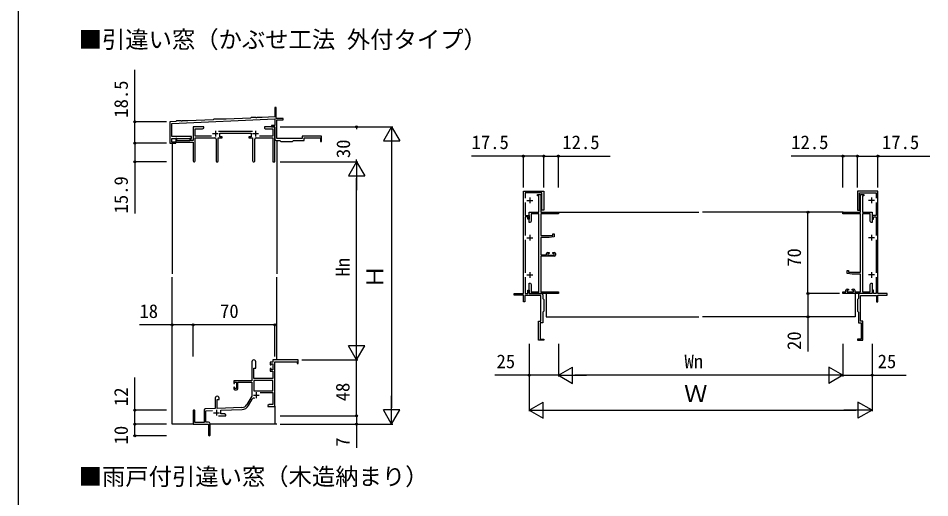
# Model space of a CAD drawing. Units: millimetres, scale not verified. Extents: x -700 to 700, y -1044 to 1038.
# Drawn here: x -700 to 81, y -467 to -55 of the extents above; entities that cross this region are included whole.
import ezdxf
from ezdxf.enums import TextEntityAlignment as Align

# ---------------------------------------------------------------- set-up
doc = ezdxf.new("R2010")
doc.units = ezdxf.units.MM
doc.header["$LTSCALE"] = 6
for name, color, linetype in [('0-1_USER1', 3, 'Continuous'), ('0-2_YKK_11', 7, 'Continuous'), ('0-3_YKK_12', 2, 'Continuous'), ('0-4_YKK_D', 6, 'Continuous'), ('0-5_YKK_ZWAK', 7, 'Continuous')]:
    doc.layers.add(name, color=color, linetype=linetype)
doc.styles.add('ＭＳ ゴシック', font='')
doc.styles.get('ＭＳ ゴシック').set_extended_font_data('MS Gothic')

msp = doc.modelspace()

# ---------------------------------------------------------------- linework, layer by layer
at = {"layer": '0-2_YKK_11'}
for p, q in [((-533.5, -154.1), (-528.5, -154.1)), ((-531, -151.6), (-531, -156.6)), ((-499.298, -152.17), (-528.308, -152.17)), ((-499.1, -154.1), (-494.1, -154.1)), ((-496.6, -151.6), (-496.6, -156.6)), ((-530.45, -158.8), (-530.45, -177.35)), ((-497.15, -177.35), (-497.15, -158.8)), ((-261.5, -208.891), (-261.5, -213.891)), ((31.5, -208.892), (31.5, -213.892)), ((-264, -211.391), (-259, -211.391)), ((34, -211.392), (29, -211.392)), ((-261.5, -240.891), (-261.5, -245.891)), ((31.5, -240.892), (31.5, -245.892)), ((-265.35, -245.277), (-265.35, -273.506)), ((-264, -243.391), (-259, -243.391)), ((34, -243.392), (29, -243.392)), ((35.35, -245.277), (35.35, -273.506)), ((-239.5, -257.092), (-239.5, -258.392)), ((-261.5, -272.891), (-261.5, -277.891)), ((31.5, -272.892), (31.5, -277.892)), ((-264, -275.391), (-259, -275.391)), ((34, -275.392), (29, -275.392)), ((-514.3, -373.9), (-512.8, -373.9)), ((-502.643, -387.483), (-499.507, -382.051)), ((-498.4, -378.5), (-493.4, -378.5)), ((-495.9, -376), (-495.9, -381)), ((-532.5, -393.6), (-527.5, -393.6)), ((-530, -391.1), (-530, -396.1)), ((-535.5, -412.55), (-535.5, -403.17))]:
    msp.add_line(p, q, dxfattribs=at)
for points in [[(-479, -159.95), (-475.85, -159.95), (-475, -160.8), (-465, -160.8), (-464.15, -159.95), (-455, -159.95), (-455, -157.8), (-441, -157.8), (-441, -160.8), (-440, -160.8), (-440, -156.3), (-456.5, -156.3), (-456.5, -158.3), (-478.35, -158.3), (-478.35, -142.3), (-473, -142.3), (-473, -141.1), (-478.8, -141.1), (-478.8, -131.8), (-480, -131.8), (-480, -139.8), (-490.971, -140.3), (-495.542, -140.3), (-495.725, -140.42), (-496.275, -140.42), (-496.458, -140.3), (-500.411, -140.3), (-500.7, -140.52), (-500.979, -140.756), (-521.727, -141.701), (-527.542, -141.701), (-527.725, -141.821), (-528.275, -141.821), (-528.458, -141.701), (-532.404, -141.701), (-532.7, -141.951), (-532.984, -142.214), (-554.72, -143.204), (-559.542, -143.204), (-559.725, -143.324)], [(-559.725, -143.324), (-560.275, -143.324), (-560.458, -143.204), (-564.41, -143.204), (-564.7, -143.429), (-564.981, -143.671), (-570, -143.9), (-570, -162.4), (-565, -162.4), (-565, -161.4), (-568.35, -161.4), (-568.35, -158.3), (-551.6, -158.3), (-551.6, -156.65), (-568.35, -156.65), (-568.35, -145.477)], [(-568.35, -145.477), (-480, -141.452), (-480, -147.1), (-483, -147.1), (-483, -148.3), (-480, -148.3), (-480, -158.95)], [(-534.35, -156.17), (-548.37, -156.17), (-548.37, -149.93), (-542.091, -149.93), (-541, -149.3), (-541, -148.3), (-550, -148.3), (-550, -160.1), (-552, -160.1), (-552, -158.3), (-553, -158.3), (-553, -160.3), (-564, -160.3), (-564, -158.3), (-565, -158.3), (-565, -161.3), (-550, -161.3), (-550, -177.485)], [(-496.15, -157.8), (-481.63, -157.8), (-481.63, -178.3), (-480, -178.3), (-480, -148.3), (-483.542, -148.3), (-483.725, -148.42), (-484.275, -148.42), (-484.458, -148.3), (-484.542, -148.3), (-484.725, -148.42), (-485.275, -148.42), (-485.458, -148.3), (-489, -148.3), (-489, -149.3), (-487.909, -149.93), (-481.63, -149.93), (-481.63, -156.17), (-493.25, -156.17)], [(-528.55, -177.35), (-528.55, -157.8), (-525.2, -157.8), (-525.2, -156.8), (-527.2, -156.8), (-527.2, -153.8), (-500.4, -153.8), (-500.4, -156.8), (-502.4, -156.8), (-502.4, -157.8), (-499.05, -157.8), (-499.05, -177.35)], [(-548.37, -177.485), (-548.37, -157.8), (-531.45, -157.8)], [(-250.35, -292.391), (-250.35, -295.541), (-249.5, -296.391), (-249.5, -306.391), (-250.35, -307.241), (-250.35, -316.391), (-252.5, -316.391), (-252.5, -330.391), (-249.5, -330.391), (-249.5, -331.391), (-254, -331.391), (-254, -314.891), (-252, -314.891), (-252, -293.041), (-265.8, -293.041), (-265.8, -298.391), (-267, -298.391), (-267, -292.591), (-275, -292.591), (-275, -291.391), (-267, -291.391), (-267, -203.391), (-249.5, -203.391), (-249.5, -219.791), (-251.15, -219.791), (-251.15, -205.041), (-265.35, -205.041), (-265.35, -209.506)], [(-253.63, -289.762), (-253.63, -223.022), (-260.37, -223.022), (-260.37, -229.3), (-261, -230.392), (-262, -230.392), (-262, -221.392), (-253.63, -221.392), (-253.63, -207.392), (-255, -207.392), (-255, -206.392), (-252, -206.392), (-252, -221.392), (-237, -221.392), (-237, -223.022), (-252, -223.022), (-252, -241.492), (-241.7, -241.492), (-241.7, -240.192), (-240.5, -240.192), (-240.5, -242.798), (-245, -243.192), (-252, -243.192), (-252, -258.192), (-247.1, -258.192), (-247.1, -257.092)], [(17.1, -288.492), (17.1, -289.762), (22, -289.762), (22, -274.592), (15, -274.592), (10.5, -274.198), (10.5, -271.592), (11.7, -271.592), (11.7, -272.892), (22, -272.892), (22, -223.022), (7, -223.022), (7, -221.392), (22, -221.392), (22, -206.392), (25, -206.392), (25, -207.392), (23.63, -207.392), (23.63, -221.392), (32, -221.392), (32, -230.392), (31, -230.392), (30.37, -229.3), (30.37, -223.022), (23.63, -223.022)], [(20.35, -292.392), (20.35, -295.542), (19.5, -296.392), (19.5, -306.392), (20.35, -307.242), (20.35, -316.392), (22.5, -316.392), (22.5, -330.392), (19.5, -330.392), (19.5, -331.392), (24, -331.392), (24, -314.892), (22, -314.892), (22, -293.042), (35.8, -293.042), (35.8, -298.392), (37, -298.392), (37, -292.592), (45, -292.592), (45, -291.392), (37, -291.392), (37, -203.392), (19.5, -203.392), (19.5, -219.792), (21.15, -219.792), (21.15, -205.042), (35.35, -205.042), (35.35, -209.506)], [(-265.35, -213.277), (-265.35, -224.391), (-262, -224.391), (-262, -227.391), (-263.2, -227.391), (-263.2, -225.591), (-265.35, -225.591), (-265.35, -241.506)], [(35.35, -213.277), (35.35, -224.392), (32, -224.392), (32, -227.392), (33.2, -227.392), (33.2, -225.592), (35.35, -225.592), (35.35, -241.506)], [(23.63, -223.022), (23.63, -289.762), (30.37, -289.762), (30.37, -283.483), (31, -282.392), (32, -282.392), (32, -285.933), (31.88, -286.117), (31.88, -286.667), (32, -286.85), (32, -286.933), (31.88, -287.117), (31.88, -287.667), (32, -287.85), (32, -291.392), (7, -291.392), (7, -289.762), (9.5, -289.762), (9.5, -288.492)], [(-246.1, -256.092), (-244.8, -256.092), (-244.8, -256.892), (-245.9, -256.892), (-245.9, -258.392), (-240.7, -258.392), (-240.7, -256.892), (-241.8, -256.892), (-241.8, -256.092), (-240.5, -256.092)], [(-240.5, -259.392), (-252, -259.392), (-252, -289.762), (-237, -289.762), (-237, -291.392), (-262, -291.392), (-262, -287.85), (-261.88, -287.667), (-261.88, -287.117), (-262, -286.933), (-262, -286.85), (-261.88, -286.667), (-261.88, -286.117), (-262, -285.933), (-262, -282.392), (-261, -282.392), (-260.37, -283.483), (-260.37, -289.762), (-253.63, -289.762)], [(-265.35, -277.277), (-265.35, -291.391), (-263.2, -291.391), (-263.2, -288.391), (-262, -288.391), (-262, -291.391), (-251.35, -291.391)], [(35.35, -277.277), (35.35, -291.392), (33.2, -291.392), (33.2, -288.392), (32, -288.392), (32, -291.392), (21.35, -291.392)], [(10.5, -287.492), (11.8, -287.492), (11.8, -288.292), (10.7, -288.292), (10.7, -289.762), (15.9, -289.762), (15.9, -288.292), (14.8, -288.292), (14.8, -287.492), (16.1, -287.492)], [(-499.8, -350), (-499.8, -366.3), (-515.3, -366.3), (-515.3, -368.6), (-514.5, -368.6), (-514.5, -367.5), (-513, -367.5), (-513, -372.7), (-514.5, -372.7), (-514.5, -371.6), (-515.3, -371.6), (-515.3, -372.9)], [(-492.502, -376.1), (-481.63, -376.1), (-481.63, -386.67), (-484.909, -386.67), (-486, -387.3), (-486, -388.3), (-483.958, -388.3), (-483.775, -388.18), (-483.225, -388.18), (-483.042, -388.3), (-482.958, -388.3), (-482.775, -388.18), (-482.225, -388.18), (-482.042, -388.3), (-480, -388.3), (-480, -349.8), (-461, -349.8), (-461, -351.3), (-460, -351.3), (-460, -348.3), (-481.63, -348.3), (-481.63, -350.3), (-483.9, -350.3), (-483.9, -352.6), (-483.1, -352.6), (-483.1, -351.5), (-481.63, -351.5), (-481.63, -356.7), (-483.1, -356.7), (-483.1, -355.6), (-483.9, -355.6), (-483.9, -357.9), (-481.63, -357.9), (-481.63, -364.3), (-498, -364.3), (-498, -355.3), (-496.4, -355.3), (-496.4, -350)], [(-511.8, -372.9), (-511.8, -367.5), (-499.8, -367.5), (-499.8, -379.3), (-504.054, -386.668)], [(-531.2, -381), (-531.2, -389.968), (-539.735, -390.266)], [(-508.21, -389.165), (-529.5, -389.909), (-529.5, -382.3), (-527.8, -382.3), (-527.8, -381)], [(-550, -392), (-550, -403.3), (-537, -403.3), (-537, -407.841), (-536.88, -408.025), (-536.88, -408.575), (-537, -408.758), (-537, -412.55)], [(-540.7, -391.265), (-540.7, -401.9), (-548.6, -401.9), (-548.6, -392)], [(-537, -401.67), (-539.07, -401.67), (-539.07, -391.874), (-533.433, -391.677)], [(-528.35, -396.3), (-522, -396.3), (-522, -395.3), (-523.091, -394.67), (-526.3, -394.67), (-526.3, -391.428), (-508.153, -390.794)]]:
    msp.add_lwpolyline(points, dxfattribs=at)
msp.add_lwpolyline([(-481.63, -365.93), (-498.17, -365.93), (-498.17, -374.9), (-481.63, -374.9)], close=True, dxfattribs=at)
for centre, radius, start, end in [((-531.45, -158.8), 1, 0.00001, 89.99999), ((-496.15, -158.8), 1, 90.00001, 179.99999), ((-479, -158.95), 1, 180.00001, 269.99999), ((-549.185, -177.485), 0.815, 179.99999, 0.00001), ((-529.5, -177.35), 0.95, 179.99999, 0.00001), ((-498.1, -177.35), 0.95, 179.99999, 0.00001), ((-246.1, -257.092), 1, 90.00001, 179.99999), ((-240.5, -257.092), 1, 0.00001, 89.99999), ((-240.5, -258.392), 1, 270.00001, 359.99999), ((10.5, -288.492), 1, 90.00001, 179.99999), ((16.1, -288.492), 1, 0.00001, 89.99999), ((-251.35, -292.391), 1, 0.00001, 89.99999), ((21.35, -292.392), 1, 90.00001, 179.99999), ((-498.1, -350), 1.7, 359.99999, 180.00001), ((-514.3, -372.9), 1, 180.00001, 269.99999), ((-512.8, -372.9), 1, 270.00001, 359.99999), ((-529.5, -381), 1.7, 359.99999, 180.00001), ((-497.948, -382.951), 1.8, 65.29866, 149.99999), ((-539.7, -391.265), 1, 91.99998, 180), ((-508.384, -384.168), 5, 271.99999, 330), ((-508.384, -384.168), 6.63, 272, 330), ((-549.3, -392), 0.7, 359.99999, 180.00001), ((-537, -403.17), 1.5, 0.00001, 89.99999), ((-536.25, -412.55), 0.75, 179.99999, 0.00001)]:
    msp.add_arc(centre, radius, start, end, dxfattribs=at)
at = {"layer": '0-3_YKK_12'}
for p, q in [((-568.017, -162.4), (-568.017, -274.3)), ((-478.367, -159.95), (-478.367, -274.3)), ((-237.3, -221.392), (-116.5, -221.392)), ((7.3, -221.392), (-113.5, -221.392)), ((-568.017, -403.3), (-568.017, -277.3)), ((-478.367, -348.3), (-478.367, -277.3)), ((-247.5, -291.392), (-247.5, -311.392)), ((17.5, -291.392), (17.5, -311.392)), ((-247.5, -311.392), (-116.5, -311.392)), ((17.5, -311.392), (-113.5, -311.392)), ((-480.017, -387.928), (-480, -403.3)), ((-549.7, -403.3), (-568.017, -403.3)), ((-478.367, -403.3), (-535.5, -403.3))]:
    msp.add_line(p, q, dxfattribs=at)
at = {"layer": '0-4_YKK_D'}
for p, q in [((-573, -143.9), (-601, -143.9)), ((-475.367, -148.3), (-409, -148.3)), ((-475.367, -148.3), (-379, -148.3)), ((-410, -148.3), (-410, -150.164)), ((-380, -148.3), (-387, -160.424)), ((-380, -148.3), (-373, -160.424)), ((-380, -148.3), (-380, -172.549)), ((-573, -162.4), (-601, -162.4)), ((-573, -162.4), (-601, -162.4)), ((-387, -160.424), (-373, -160.424)), ((-380, -162.3), (-380, -389.3)), ((-573, -178.3), (-601, -178.3)), ((-475.367, -178.3), (-409, -178.3)), ((-475.367, -178.3), (-409, -178.3)), ((-410, -178.3), (-417, -190.424)), ((-410, -178.3), (-410, -176.436)), ((-410, -178.3), (-403, -190.424)), ((-410, -178.3), (-410, -202.549)), ((-267, -200.392), (-267, -172.391)), ((-249.5, -200.392), (-249.5, -172.391)), ((-249.5, -200.392), (-249.5, -172.391)), ((-237, -200.392), (-237, -172.391)), ((7, -200.392), (7, -172.391)), ((19.5, -200.392), (19.5, -172.391)), ((19.5, -200.392), (19.5, -172.391)), ((37, -200.392), (37, -172.391)), ((-417, -190.424), (-403, -190.424)), ((-410, -334.3), (-410, -192.3)), ((4, -221.392), (-24, -221.392)), ((-23, -291.392), (-23, -221.392)), ((4, -291.392), (-24, -291.392)), ((4, -291.392), (-24, -291.392)), ((4, -311.392), (-24, -311.392)), ((-568.017, -345.3), (-568.017, -317.3)), ((-550, -345.3), (-550, -317.3)), ((-550, -345.3), (-550, -317.3)), ((-480, -318.3), (-550, -318.3)), ((-480, -345.3), (-480, -317.3)), ((-410, -348.3), (-410, -324.051)), ((-262, -334.391), (-262, -362.391)), ((-262, -334.391), (-262, -392.391)), ((-237, -334.391), (-237, -362.391)), ((-237, -334.391), (-237, -362.391)), ((7, -334.391), (7, -362.391)), ((7, -334.391), (7, -362.391)), ((32, -334.391), (32, -362.391)), ((32, -334.391), (32, -392.391)), ((-410, -348.3), (-417, -336.175)), ((-403, -336.175), (-417, -336.175)), ((-410, -348.3), (-403, -336.175)), ((-457, -348.3), (-409, -348.3)), ((-457, -348.3), (-409, -348.3)), ((-410, -396.3), (-410, -348.3)), ((-237, -361.391), (-224.876, -354.391)), ((-224.876, -368.391), (-224.876, -354.391)), ((7, -361.391), (-5.124, -354.391)), ((-5.124, -354.391), (-5.124, -368.391)), ((-237, -361.391), (-224.876, -368.391)), ((-237, -361.391), (-212.751, -361.391)), ((-7, -361.391), (-223, -361.391)), ((7, -361.391), (-17.249, -361.391)), ((7, -361.391), (-5.124, -368.391)), ((-380, -403.3), (-380, -379.051)), ((-262, -391.391), (-249.876, -384.391)), ((-249.876, -398.391), (-249.876, -384.391)), ((32, -391.391), (19.876, -384.391)), ((19.876, -384.391), (19.876, -398.391)), ((-573, -391.3), (-601, -391.3)), ((-475.367, -396.3), (-409, -396.3)), ((-475.367, -396.3), (-409, -396.3)), ((-380, -403.3), (-387, -391.175)), ((-373, -391.175), (-387, -391.175)), ((-380, -403.3), (-373, -391.175)), ((-262, -391.391), (-249.876, -398.391)), ((-262, -391.391), (-237.751, -391.391)), ((-248, -391.391), (18, -391.391)), ((32, -391.391), (7.751, -391.391)), ((32, -391.391), (19.876, -398.391)), ((-573, -403.299), (-601, -403.299)), ((-573, -403.3), (-601, -403.3)), ((-600, -413.3), (-600, -403.3)), ((-475.367, -403.3), (-379, -403.3)), ((-475.367, -403.3), (-409, -403.3)), ((-573, -413.3), (-601, -413.3))]:
    msp.add_line(p, q, dxfattribs=at)
for points in [[(-600, -162.4), (-600, -143.9), (-600, -99.5)], [(-600, -162.4), (-600, -178.3), (-600, -222.609)], [(-249.5, -173.391), (-267, -173.391), (-311.4, -173.391)], [(-249.5, -173.391), (-237, -173.391), (-192.6, -173.391)], [(19.5, -173.391), (7, -173.391), (-37.4, -173.391)], [(19.5, -173.391), (37, -173.391), (81.4, -173.391)], [(-23, -291.392), (-23, -311.392), (-23, -341.064)], [(-550, -318.3), (-568.017, -318.3), (-596.144, -318.3)], [(-600, -403.299), (-600, -391.3), (-600, -363.263)], [(-237, -361.391), (-262, -361.391), (-291.309, -361.391)], [(7, -361.391), (32, -361.391), (61.309, -361.391)], [(-410, -396.3), (-410, -403.3), (-410, -423.736)]]:
    msp.add_lwpolyline(points, dxfattribs=at)
for centre in [(-600, -143.9), (-410, -148.3), (-600, -162.4), (-600, -162.4), (-600, -178.3), (-267, -173.391), (-249.5, -173.391), (-249.5, -173.391), (-237, -173.391), (7, -173.391), (19.5, -173.391), (19.5, -173.391), (37, -173.391), (-23, -221.392), (-23, -291.392), (-23, -291.392), (-23, -311.392), (-568.017, -318.3), (-550, -318.3), (-550, -318.3), (-480, -318.3), (-262, -361.391), (32, -361.391), (-600, -391.3), (-410, -396.3), (-410, -396.3), (-600, -403.299), (-600, -403.3), (-410, -403.3), (-600, -413.3)]:
    msp.add_circle(centre, 0.85, dxfattribs=at)
at = {"layer": '0-5_YKK_ZWAK'}
msp.add_line((-700, 996.2), (-700, -1043.8), dxfattribs=at)

# ---------------------------------------------------------------- texts
at = {"layer": '0-1_USER1', "style": 'ＭＳ ゴシック'}
for s, p in [('■引違い窓（かぶせ工法 外付タイプ）', (-648.205, -85.073)), ('■雨戸付引違い窓（木造納まり）', (-648.205, -460.073))]:
    msp.add_text(s, height=14.66, dxfattribs=at).set_placement(p, align=Align.BOTTOM_LEFT)
at = {"layer": '0-4_YKK_D', "style": 'ＭＳ ゴシック'}
for s, height, p in [('18.5', 11.73, (-602.5, -140.455)), ('30', 11.73, (-412, -175.118)), ('15.9', 11.73, (-602.5, -222.564)), ('70', 11.73, (-25.5, -268.392)), ('Hn', 11.73, (-412.5, -276.709)), ('Ｈ', 14.66, (-382.5, -286.936)), ('20', 11.73, (-25.5, -339.746)), ('12', 11.73, (-602.5, -387.854)), ('48', 11.73, (-412.5, -383.8)), ('10', 11.73, (-602.5, -420.754)), ('7', 11.73, (-412.5, -422.782))]:
    msp.add_text(s, height=height, rotation=90, dxfattribs=at).set_placement(p, align=Align.BOTTOM_LEFT)
for s, height, p in [('17.5', 11.73, (-311.355, -170.891)), ('12.5', 11.73, (-233.555, -170.891)), ('12.5', 11.73, (-37.355, -170.891)), ('17.5', 11.73, (40.445, -170.891)), ('18', 11.73, (-596.099, -315.8)), ('70', 11.73, (-527, -315.8)), ('25', 11.73, (-289.991, -358.891)), ('Wn', 11.73, (-128.864, -358.891)), ('25', 11.73, (36.718, -358.891)), ('Ｗ', 14.66, (-129.205, -388.891))]:
    msp.add_text(s, height=height, dxfattribs=at).set_placement(p, align=Align.BOTTOM_LEFT)

doc.saveas('drawing.dxf')
